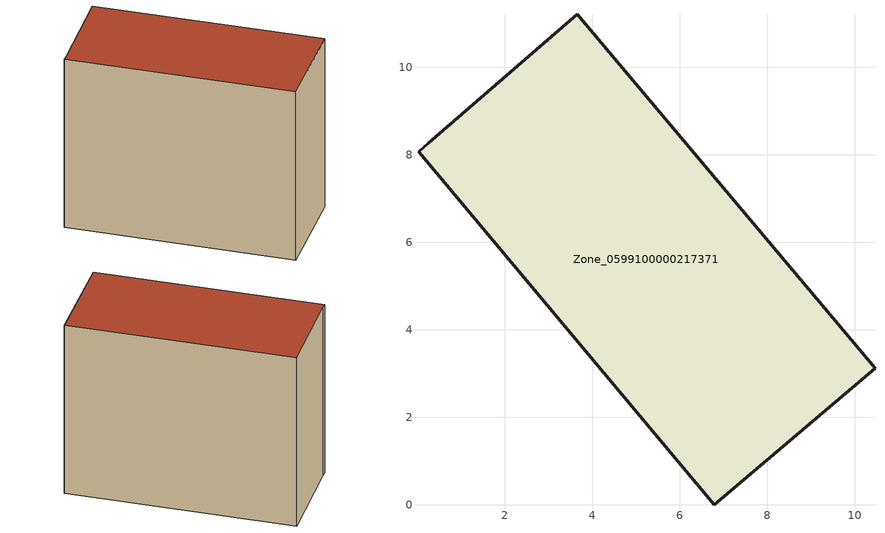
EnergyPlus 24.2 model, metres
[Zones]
Zone_0599100000217371
 floor ground (C_G): 0.26,8.26 3.66,11.21 10.46,3.12 6.79,0 0.03,8.07 z0.2
 wall outside (C_F): 6.79,0 10.46,3.12 3.66,11.21 0.26,8.26 0.03,8.07 6.79,0 z0.2:8.73
 roof outside (C_R): 3.66,11.21 0.26,8.26 0.03,8.07 6.79,0 10.46,3.12 z8.73
[BUILDING]
Pand.0599100000217371: North Axis=0; Terrain=City; Loads Convergence Tolerance Value=0.04; Temperature Convergence Tolerance Value=0.4; Solar Distribution=FullExterior; Maximum Number of Warmup Days=25; Minimum Number of Warmup Days=1
[Site:Location]
Rotterdam.The.Hague.AP_ZH_NLD Design_Conditions: Latitude=51.96; Longitude=4.45; Time Zone=1; Elevation=-4.5
[SITE:GROUNDTEMPERATURE:BUILDINGSURFACE]
18, 18, 18, 18, 18, 18, 18, 18, 18, 18, 18, 18
[MATERIAL] Thermal Absorptance=0.9; Solar Absorptance=0.7; Visible Absorptance=0.7
Name | Roughness | Thickness | Conductivity | Density | Specific Heat
G.TI.1975-1991 | MediumSmooth | 0.15 | 0.288461 | 540 | 1210
F.TI.1975-1991 | Rough | 0.3 | 0.230769 | 1920 | 840
R.TI.1975-1991 | MediumRough | 0.2 | 0.153846 | 1500 | 1000
[CONSTRUCTION]
C_G: G.TI.1975-1991
C_F: F.TI.1975-1991
C_R: R.TI.1975-1991
[ZONE]
Zone_0599100000217371: Type=1; Multiplier=1; Ceiling Height=Autocalculate; Volume=Autocalculate; Floor Area=autocalculate; Part of Total Floor Area=Yes
[ZONEINFILTRATION:DESIGNFLOWRATE]
Infil_Zone_0599100000217371: Zone or ZoneList or Space or SpaceList=Zone_0599100000217371; Schedule=AlwaysOn; Design Flow Rate Calculation Method=Flow/Area; Flow Rate per Floor Area=0.003; Constant Term Coefficient=1; Temperature Term Coefficient=0; Velocity Term Coefficient=0; Velocity Squared Term Coefficient=0
[HVACTEMPLATE:ZONE:IDEALLOADSAIRSYSTEM]
Zone_0599100000217371: Maximum Heating Supply Air Temperature=50; Minimum Cooling Supply Air Temperature=13; Maximum Heating Supply Air Humidity Ratio=0.0156; Minimum Cooling Supply Air Humidity Ratio=0.0077; Heating Limit=NoLimit; Cooling Limit=NoLimit; Dehumidification Control Type=ConstantSensibleHeatRatio; Cooling Sensible Heat Ratio=0.7; Dehumidification Setpoint=60; Humidification Control Type=None; Humidification Setpoint=30; Outdoor Air Method=None; Outdoor Air Flow Rate per Person=0.00944; Outdoor Air Flow Rate per Zone Floor Area=0; Outdoor Air Flow Rate per Zone=0; Demand Controlled Ventilation Type=None; Outdoor Air Economizer Type=NoEconomizer; Heat Recovery Type=None; Sensible Heat Recovery Effectiveness=0.7; Latent Heat Recovery Effectiveness=0.65
[ZONECONTROL:THERMOSTAT]
ThermostatControl_Zone_0599100000217371: Zone or ZoneList=Zone_0599100000217371; Control Type Schedule=DualSetpointControlType; Control 1=Thermostat_Zone_0599100000217371; Temperature Difference Between Cutout And Setpoint=0
[THERMOSTATSETPOINT:DUALSETPOINT]
Thermostat_Zone_0599100000217371: Heating Setpoint Temperature Schedule=HeatingSetpoint_Zone_0599100000217371; Cooling Setpoint Temperature Schedule=CoolingSetpoint_Zone_0599100000217371
[SCHEDULE:COMPACT]
HeatingSetpoint_Zone_0599100000217371: Through: 12/31, For: AllDays, Until: 24:00, 21
CoolingSetpoint_Zone_0599100000217371: Through: 12/31, For: AllDays, Until: 24:00, 24
DualSetpointControlType: Through: 12/31, For: AllDays, Until: 24:00, 4
AlwaysOn: Through: 12/31, For: AllDays, Until: 24:00, 1
